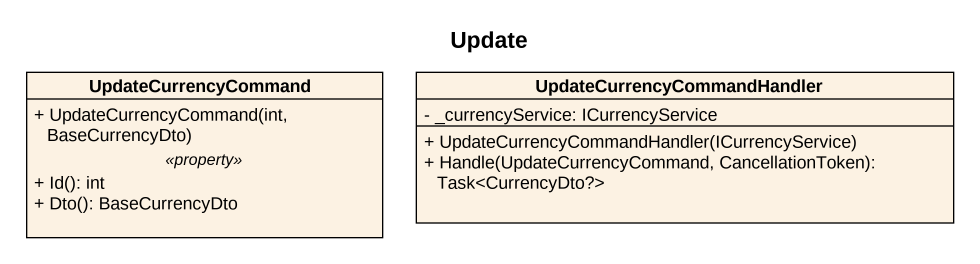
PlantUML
@startuml
title Update
hide circle
hide empty members
skinparam classAttributeIconSize 0
class UpdateCurrencyCommand {
  + UpdateCurrencyCommand(int, BaseCurrencyDto)
  .. <<property>> ..
  + Id(): int
  + Dto(): BaseCurrencyDto
}
class UpdateCurrencyCommandHandler {
  - _currencyService: ICurrencyService
  + UpdateCurrencyCommandHandler(ICurrencyService)
  + Handle(UpdateCurrencyCommand, CancellationToken): Task<CurrencyDto?>
}
@enduml
